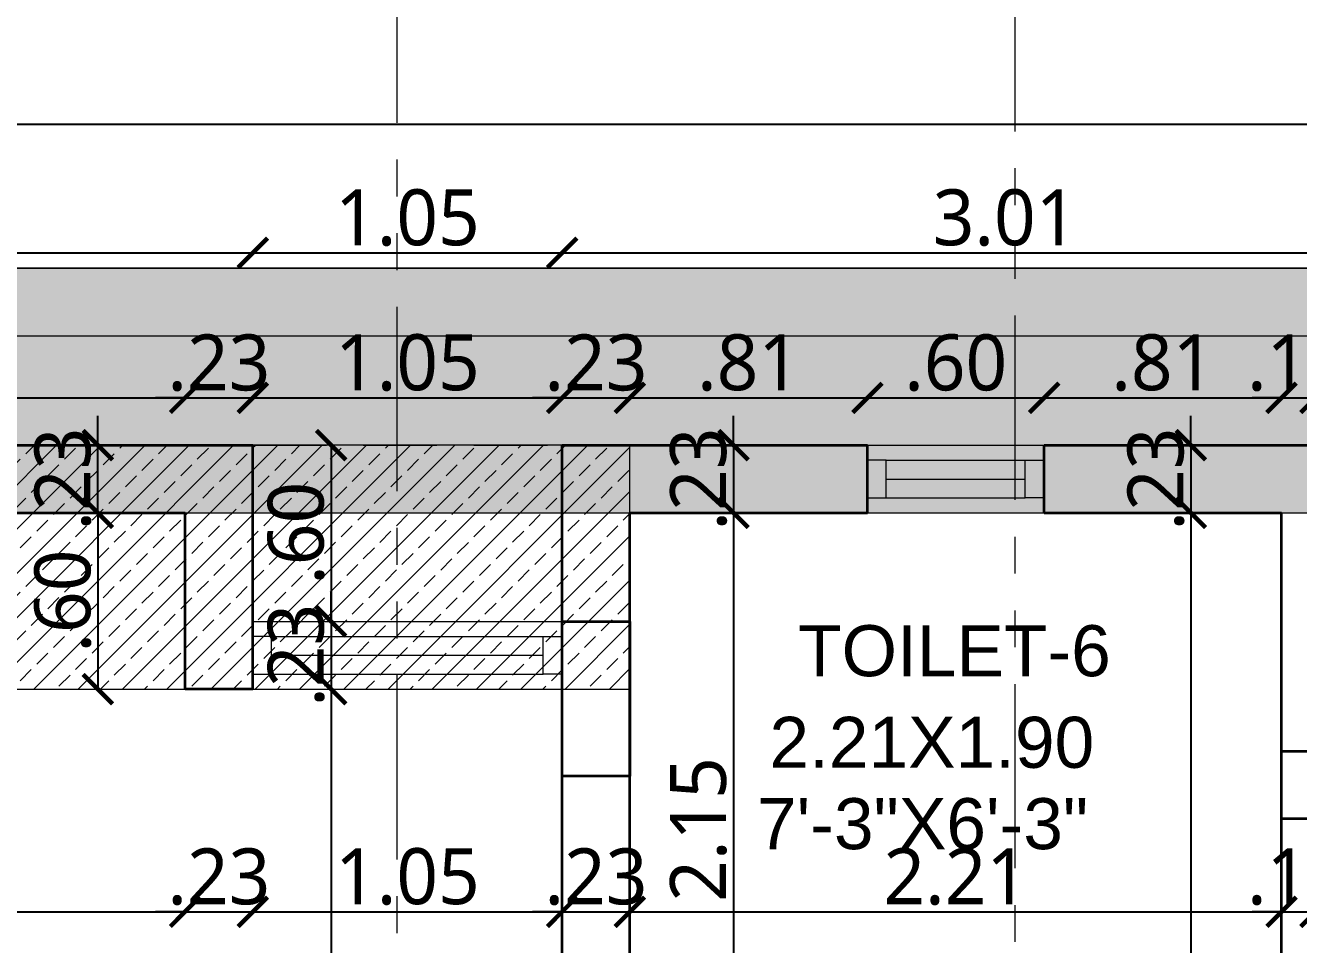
# Model space of a CAD drawing. Extents: x 2450 to 2649, y -7 to 131.
# Drawn here: x 2458.771 to 2463.093, y 41.522 to 44.64 of the extents above; entities that cross this region are included whole.
import ezdxf

# ---------------------------------------------------------------- set-up
doc = ezdxf.new("R2010")
doc.units = 0
doc.header["$MEASUREMENT"] = 0
doc.header["$PDMODE"] = 34
doc.linetypes.add('HIDDEN', pattern=[0.375, 0.25, -0.125])
doc.linetypes.add('PHANTOM2', pattern=[1.25, 0.625, -0.125, 0.125, -0.125, 0.125, -0.125])
for name, color, linetype, lineweight in [('COLUMN', 5, 'Continuous', 35), ('DOOR-WINDOW', 35, 'Continuous', 13), ('DROP', 35, 'Continuous', 13), ('SECTION LINE', 3, 'PHANTOM2', 5), ('TEXT-1', 7, 'Continuous', 9), ('WALL', 30, 'Continuous', 35), ('WINDOW-LINE', 25, 'Continuous', 9)]:
    doc.layers.add(name, color=color, linetype=linetype, lineweight=lineweight)
for name, color, linetype, lineweight, true_color in [('HEATCH BEAM BOTTOM', 7, 'Continuous', 13, 0x92bdc9), ('R.C.C PROJATION', 7, 'HIDDEN', 13, 0xa32900), ('WORKING DIM', 7, 'Continuous', 15, 0x292929)]:
    doc.layers.add(name, color=color, linetype=linetype, lineweight=lineweight, true_color=true_color)
doc.styles.add('ARIAL', font='arial.ttf')
doc.styles.get("Standard").update_dxf_attribs({"font": 'malgunsl.ttf'})
doc.dimstyles.new('R07', dxfattribs={"dimtxt": 0.19, "dimasz": 0.1, "dimexe": 0.18, "dimexo": 0.0625, "dimgap": 0.02, "dimtad": 1, "dimzin": 4, "dimdsep": 46, "dimtxsty": 'Standard', "dimblk": 'ARCHTICK', "dimcen": 0, "dimse1": 1, "dimse2": 1, "dimclrd": 256, "dimclre": 48, "dimclrt": 256, "dimadec": 0, "dimazin": 0, "dimtm": 1e-09, "dimtfac": 1, "dimtix": 1, "dimtmove": 1, "dimatfit": 3, "dimfxl": 0.18, "dimtolj": 1, "dimtzin": 0, "dimlwe": 15, "dimarcsym": 0})

# ---------------------------------------------------------------- blocks, each defined once
blk = doc.blocks.new('*U25')
at = {"layer": 'WINDOW-LINE'}
for p, q in [((175536.9, -38809.01), (175536.9, -38767.92)), ((175545.9, -38809.01), (175545.9, -38767.92))]:
    blk.add_line(p, q, dxfattribs=at)
at = {"layer": 'WINDOW-LINE', "color": 35, "true_color": 0x9d754d}
for p, q in [((175538.9, -38806.51), (175538.9, -38770.42)), ((175543.9, -38806.51), (175543.9, -38770.42))]:
    blk.add_line(p, q, dxfattribs=at)
at = {"layer": 'WINDOW-LINE', "color": 4, "true_color": 0x24ffff}
blk.add_line((175541.4, -38806.51), (175541.4, -38770.42), dxfattribs=at)
at = {"layer": 'WINDOW-LINE'}
for points in [[(175536.9, -38767.92), (175545.9, -38767.92), (175545.9, -38767.92), (175536.9, -38767.92)], [(175536.9, -38809.01), (175545.9, -38809.01), (175545.9, -38809.01), (175536.9, -38809.01)]]:
    blk.add_lwpolyline(points, close=True, dxfattribs=at)
at = {"layer": 'WINDOW-LINE', "color": 35, "true_color": 0x9d754d}
for points in [[(175538.9, -38767.92), (175543.9, -38767.92), (175543.9, -38770.42), (175538.9, -38770.42)], [(175538.9, -38809.01), (175543.9, -38809.01), (175543.9, -38806.51), (175538.9, -38806.51)]]:
    blk.add_lwpolyline(points, close=True, dxfattribs=at)
blk = doc.blocks.new('*U29')
at = {"layer": 'WINDOW-LINE'}
for p, q in [((175536.9, -38809.01), (175536.9, -38785.53)), ((175545.9, -38809.01), (175545.9, -38785.53))]:
    blk.add_line(p, q, dxfattribs=at)
at = {"layer": 'WINDOW-LINE', "color": 35, "true_color": 0x9d754d}
for p, q in [((175538.9, -38806.51), (175538.9, -38788.03)), ((175543.9, -38806.51), (175543.9, -38788.03))]:
    blk.add_line(p, q, dxfattribs=at)
at = {"layer": 'WINDOW-LINE', "color": 4, "true_color": 0x24ffff}
blk.add_line((175541.4, -38806.51), (175541.4, -38788.03), dxfattribs=at)
at = {"layer": 'WINDOW-LINE'}
for points in [[(175536.9, -38785.53), (175545.9, -38785.53), (175545.9, -38785.53), (175536.9, -38785.53)], [(175536.9, -38809.01), (175545.9, -38809.01), (175545.9, -38809.01), (175536.9, -38809.01)]]:
    blk.add_lwpolyline(points, close=True, dxfattribs=at)
at = {"layer": 'WINDOW-LINE', "color": 35, "true_color": 0x9d754d}
for points in [[(175538.9, -38785.53), (175543.9, -38785.53), (175543.9, -38788.03), (175538.9, -38788.03)], [(175538.9, -38809.01), (175543.9, -38809.01), (175543.9, -38806.51), (175538.9, -38806.51)]]:
    blk.add_lwpolyline(points, close=True, dxfattribs=at)
blk = doc.blocks.new('_ArchTick')
at = {"color": 0, "linetype": 'ByBlock', "const_width": 0.15}
blk.add_lwpolyline([(-0.5, -0.5), (0.5, 0.5)], dxfattribs=at)
blk = doc.blocks.new('*D3026')
at = {"layer": 'DEFPOINTS', "color": 0, "transparency": 16777216}
for p in [(2459.3128, 43.3769), (2455.4128, 42.9864), (2459.3128, 42.9864)]:
    blk.add_point(p, dxfattribs=at)
at = {"layer": 'WORKING DIM', "lineweight": -2, "transparency": 16777216}
blk.add_line((2455.4128, 43.3769), (2459.3128, 43.3769), dxfattribs=at)
at = {"layer": 'WORKING DIM', "lineweight": -2, "transparency": 16777216, "xscale": 0.1, "yscale": 0.1, "zscale": 0.1, "rotation": 180}
blk.add_blockref('_ArchTick', (2455.4128, 43.3769), dxfattribs=at)
at = {"layer": 'WORKING DIM', "lineweight": -2, "transparency": 16777216, "xscale": 0.1, "yscale": 0.1, "zscale": 0.1}
blk.add_blockref('_ArchTick', (2459.3128, 43.3769), dxfattribs=at)
at = {"layer": 'WORKING DIM', "transparency": 16777216, "insert": (2457.3628, 43.4952), "char_height": 0.19, "attachment_point": 5}
blk.add_mtext('\\A1;3.90', dxfattribs=at)
blk = doc.blocks.new('*D3027')
at = {"layer": 'DEFPOINTS', "color": 0, "transparency": 16777216}
for p in [(2459.5428, 43.3769), (2459.3128, 42.9864), (2459.5428, 42.9864)]:
    blk.add_point(p, dxfattribs=at)
at = {"layer": 'WORKING DIM', "lineweight": -2, "transparency": 16777216}
for p, q in [((2459.3128, 43.3769), (2459.2128, 43.3769)), ((2459.3128, 43.3769), (2459.5428, 43.3769)), ((2459.5428, 43.3769), (2459.6428, 43.3769))]:
    blk.add_line(p, q, dxfattribs=at)
at = {"layer": 'WORKING DIM', "lineweight": -2, "transparency": 16777216, "xscale": 0.1, "yscale": 0.1, "zscale": 0.1}
blk.add_blockref('_ArchTick', (2459.3128, 43.3769), dxfattribs=at)
at = {"layer": 'WORKING DIM', "lineweight": -2, "transparency": 16777216, "xscale": 0.1, "yscale": 0.1, "zscale": 0.1, "rotation": 180}
blk.add_blockref('_ArchTick', (2459.5428, 43.3769), dxfattribs=at)
at = {"layer": 'WORKING DIM', "transparency": 16777216, "insert": (2459.4278, 43.4952), "char_height": 0.19, "attachment_point": 5}
blk.add_mtext('\\A1;.23', dxfattribs=at)
blk = doc.blocks.new('*D3028')
at = {"layer": 'DEFPOINTS', "color": 0, "transparency": 16777216}
for p in [(2460.5928, 43.3769), (2459.5428, 42.9864), (2460.5928, 42.9864)]:
    blk.add_point(p, dxfattribs=at)
at = {"layer": 'WORKING DIM', "lineweight": -2, "transparency": 16777216}
blk.add_line((2459.5428, 43.3769), (2460.5928, 43.3769), dxfattribs=at)
at = {"layer": 'WORKING DIM', "lineweight": -2, "transparency": 16777216, "xscale": 0.1, "yscale": 0.1, "zscale": 0.1, "rotation": 180}
blk.add_blockref('_ArchTick', (2459.5428, 43.3769), dxfattribs=at)
at = {"layer": 'WORKING DIM', "lineweight": -2, "transparency": 16777216, "xscale": 0.1, "yscale": 0.1, "zscale": 0.1}
blk.add_blockref('_ArchTick', (2460.5928, 43.3769), dxfattribs=at)
at = {"layer": 'WORKING DIM', "transparency": 16777216, "insert": (2460.0678, 43.4957), "char_height": 0.19, "attachment_point": 5}
blk.add_mtext('\\A1;1.05', dxfattribs=at)
blk = doc.blocks.new('*D3029')
at = {"layer": 'DEFPOINTS', "color": 0, "transparency": 16777216}
for p in [(2460.8228, 43.3769), (2460.5928, 42.9864), (2460.8228, 42.9864)]:
    blk.add_point(p, dxfattribs=at)
at = {"layer": 'WORKING DIM', "lineweight": -2, "transparency": 16777216}
for p, q in [((2460.5928, 43.3769), (2460.4928, 43.3769)), ((2460.5928, 43.3769), (2460.8228, 43.3769)), ((2460.8228, 43.3769), (2460.9228, 43.3769))]:
    blk.add_line(p, q, dxfattribs=at)
at = {"layer": 'WORKING DIM', "lineweight": -2, "transparency": 16777216, "xscale": 0.1, "yscale": 0.1, "zscale": 0.1}
blk.add_blockref('_ArchTick', (2460.5928, 43.3769), dxfattribs=at)
at = {"layer": 'WORKING DIM', "lineweight": -2, "transparency": 16777216, "xscale": 0.1, "yscale": 0.1, "zscale": 0.1, "rotation": 180}
blk.add_blockref('_ArchTick', (2460.8228, 43.3769), dxfattribs=at)
at = {"layer": 'WORKING DIM', "transparency": 16777216, "insert": (2460.7078, 43.4952), "char_height": 0.19, "attachment_point": 5}
blk.add_mtext('\\A1;.23', dxfattribs=at)
blk = doc.blocks.new('*D3030')
at = {"layer": 'DEFPOINTS', "color": 0, "transparency": 16777216}
for p in [(2461.629, 43.3769), (2460.8228, 42.9864), (2461.629, 42.9864)]:
    blk.add_point(p, dxfattribs=at)
at = {"layer": 'WORKING DIM', "lineweight": -2, "transparency": 16777216}
blk.add_line((2460.8228, 43.3769), (2461.629, 43.3769), dxfattribs=at)
at = {"layer": 'WORKING DIM', "lineweight": -2, "transparency": 16777216, "xscale": 0.1, "yscale": 0.1, "zscale": 0.1, "rotation": 180}
blk.add_blockref('_ArchTick', (2460.8228, 43.3769), dxfattribs=at)
at = {"layer": 'WORKING DIM', "lineweight": -2, "transparency": 16777216, "xscale": 0.1, "yscale": 0.1, "zscale": 0.1}
blk.add_blockref('_ArchTick', (2461.629, 43.3769), dxfattribs=at)
at = {"layer": 'WORKING DIM', "transparency": 16777216, "insert": (2461.2259, 43.4957), "char_height": 0.19, "attachment_point": 5}
blk.add_mtext('\\A1;.81', dxfattribs=at)
blk = doc.blocks.new('*D3031')
at = {"layer": 'DEFPOINTS', "color": 0, "transparency": 16777216}
for p in [(2462.229, 43.3769), (2461.629, 42.9864), (2462.229, 42.9864)]:
    blk.add_point(p, dxfattribs=at)
at = {"layer": 'WORKING DIM', "lineweight": -2, "transparency": 16777216}
blk.add_line((2461.629, 43.3769), (2462.229, 43.3769), dxfattribs=at)
at = {"layer": 'WORKING DIM', "lineweight": -2, "transparency": 16777216, "xscale": 0.1, "yscale": 0.1, "zscale": 0.1, "rotation": 180}
blk.add_blockref('_ArchTick', (2461.629, 43.3769), dxfattribs=at)
at = {"layer": 'WORKING DIM', "lineweight": -2, "transparency": 16777216, "xscale": 0.1, "yscale": 0.1, "zscale": 0.1}
blk.add_blockref('_ArchTick', (2462.229, 43.3769), dxfattribs=at)
at = {"layer": 'WORKING DIM', "transparency": 16777216, "insert": (2461.929, 43.4952), "char_height": 0.19, "attachment_point": 5}
blk.add_mtext('\\A1;.60', dxfattribs=at)
blk = doc.blocks.new('*D3032')
at = {"layer": 'DEFPOINTS', "color": 0, "transparency": 16777216}
for p in [(2463.0351, 43.3769), (2462.229, 42.9864), (2463.0351, 42.9864)]:
    blk.add_point(p, dxfattribs=at)
at = {"layer": 'WORKING DIM', "lineweight": -2, "transparency": 16777216}
blk.add_line((2462.229, 43.3769), (2463.0351, 43.3769), dxfattribs=at)
at = {"layer": 'WORKING DIM', "lineweight": -2, "transparency": 16777216, "xscale": 0.1, "yscale": 0.1, "zscale": 0.1, "rotation": 180}
blk.add_blockref('_ArchTick', (2462.229, 43.3769), dxfattribs=at)
at = {"layer": 'WORKING DIM', "lineweight": -2, "transparency": 16777216, "xscale": 0.1, "yscale": 0.1, "zscale": 0.1}
blk.add_blockref('_ArchTick', (2463.0351, 43.3769), dxfattribs=at)
at = {"layer": 'WORKING DIM', "transparency": 16777216, "insert": (2462.632, 43.4957), "char_height": 0.19, "attachment_point": 5}
blk.add_mtext('\\A1;.81', dxfattribs=at)
blk = doc.blocks.new('*D3033')
at = {"layer": 'DEFPOINTS', "color": 0, "transparency": 16777216}
for p in [(2463.1501, 43.3769), (2463.0351, 42.9864), (2463.1501, 42.9864)]:
    blk.add_point(p, dxfattribs=at)
at = {"layer": 'WORKING DIM', "lineweight": -2, "transparency": 16777216}
for p, q in [((2463.0351, 43.3769), (2462.9351, 43.3769)), ((2463.0351, 43.3769), (2463.1501, 43.3769)), ((2463.1501, 43.3769), (2463.2501, 43.3769))]:
    blk.add_line(p, q, dxfattribs=at)
at = {"layer": 'WORKING DIM', "lineweight": -2, "transparency": 16777216, "xscale": 0.1, "yscale": 0.1, "zscale": 0.1}
blk.add_blockref('_ArchTick', (2463.0351, 43.3769), dxfattribs=at)
at = {"layer": 'WORKING DIM', "lineweight": -2, "transparency": 16777216, "xscale": 0.1, "yscale": 0.1, "zscale": 0.1, "rotation": 180}
blk.add_blockref('_ArchTick', (2463.1501, 43.3769), dxfattribs=at)
at = {"layer": 'WORKING DIM', "transparency": 16777216, "insert": (2463.0926, 43.4953), "char_height": 0.19, "attachment_point": 5}
blk.add_mtext('\\A1;.12', dxfattribs=at)
blk = doc.blocks.new('*D3041')
at = {"layer": 'DEFPOINTS', "color": 0, "transparency": 16777216}
for p in [(2459.5428, 43.8688), (2455.1828, 43.335), (2459.5428, 43.335)]:
    blk.add_point(p, dxfattribs=at)
at = {"layer": 'WORKING DIM', "lineweight": -2, "transparency": 16777216}
blk.add_line((2455.1828, 43.8688), (2459.5428, 43.8688), dxfattribs=at)
at = {"layer": 'WORKING DIM', "lineweight": -2, "transparency": 16777216, "xscale": 0.1, "yscale": 0.1, "zscale": 0.1, "rotation": 180}
blk.add_blockref('_ArchTick', (2455.1828, 43.8688), dxfattribs=at)
at = {"layer": 'WORKING DIM', "lineweight": -2, "transparency": 16777216, "xscale": 0.1, "yscale": 0.1, "zscale": 0.1}
blk.add_blockref('_ArchTick', (2459.5428, 43.8688), dxfattribs=at)
at = {"layer": 'WORKING DIM', "transparency": 16777216, "insert": (2457.3628, 43.9871), "char_height": 0.19, "attachment_point": 5}
blk.add_mtext('\\A1;4.36', dxfattribs=at)
blk = doc.blocks.new('*D3042')
at = {"layer": 'DEFPOINTS', "color": 0, "transparency": 16777216}
for p in [(2460.5928, 43.8688), (2459.5428, 43.335), (2460.5928, 43.335)]:
    blk.add_point(p, dxfattribs=at)
at = {"layer": 'WORKING DIM', "lineweight": -2, "transparency": 16777216}
blk.add_line((2459.5428, 43.8688), (2460.5928, 43.8688), dxfattribs=at)
at = {"layer": 'WORKING DIM', "lineweight": -2, "transparency": 16777216, "xscale": 0.1, "yscale": 0.1, "zscale": 0.1, "rotation": 180}
blk.add_blockref('_ArchTick', (2459.5428, 43.8688), dxfattribs=at)
at = {"layer": 'WORKING DIM', "lineweight": -2, "transparency": 16777216, "xscale": 0.1, "yscale": 0.1, "zscale": 0.1}
blk.add_blockref('_ArchTick', (2460.5928, 43.8688), dxfattribs=at)
at = {"layer": 'WORKING DIM', "transparency": 16777216, "insert": (2460.0678, 43.9876), "char_height": 0.19, "attachment_point": 5}
blk.add_mtext('\\A1;1.05', dxfattribs=at)
blk = doc.blocks.new('*D3043')
at = {"layer": 'DEFPOINTS', "color": 0, "transparency": 16777216}
for p in [(2463.6001, 43.8688), (2460.5928, 43.335), (2463.6001, 43.335)]:
    blk.add_point(p, dxfattribs=at)
at = {"layer": 'WORKING DIM', "lineweight": -2, "transparency": 16777216}
blk.add_line((2460.5928, 43.8688), (2463.6001, 43.8688), dxfattribs=at)
at = {"layer": 'WORKING DIM', "lineweight": -2, "transparency": 16777216, "xscale": 0.1, "yscale": 0.1, "zscale": 0.1, "rotation": 180}
blk.add_blockref('_ArchTick', (2460.5928, 43.8688), dxfattribs=at)
at = {"layer": 'WORKING DIM', "lineweight": -2, "transparency": 16777216, "xscale": 0.1, "yscale": 0.1, "zscale": 0.1}
blk.add_blockref('_ArchTick', (2463.6001, 43.8688), dxfattribs=at)
at = {"layer": 'WORKING DIM', "transparency": 16777216, "insert": (2462.0965, 43.9876), "char_height": 0.19, "attachment_point": 5}
blk.add_mtext('\\A1;3.01', dxfattribs=at)
blk = doc.blocks.new('*D3093')
at = {"layer": 'DEFPOINTS', "color": 0, "transparency": 16777216}
for p in [(2460.5928, 43.2164), (2459.8087, 42.6185), (2460.5928, 42.6185)]:
    blk.add_point(p, dxfattribs=at)
at = {"layer": 'WORKING DIM', "lineweight": -2, "transparency": 16777216}
blk.add_line((2459.8087, 43.2164), (2459.8087, 42.6185), dxfattribs=at)
at = {"layer": 'WORKING DIM', "lineweight": -2, "transparency": 16777216, "xscale": 0.1, "yscale": 0.1, "zscale": 0.1}
for p, rotation in [((2459.8087, 43.2164), 90), ((2459.8087, 42.6185), 270)]:
    blk.add_blockref('_ArchTick', p, dxfattribs=dict(at, rotation=rotation))
at = {"layer": 'WORKING DIM', "transparency": 16777216, "insert": (2459.6904, 42.9174), "char_height": 0.19, "attachment_point": 5, "rotation": 90}
blk.add_mtext('\\A1;.60', dxfattribs=at)
blk = doc.blocks.new('*D3094')
at = {"layer": 'DEFPOINTS', "color": 0, "transparency": 16777216}
for p in [(2460.5928, 42.6185), (2459.5428, 42.3885), (2459.8087, 42.3885)]:
    blk.add_point(p, dxfattribs=at)
at = {"layer": 'WORKING DIM', "lineweight": -2, "transparency": 16777216}
for p, q in [((2459.8087, 42.6185), (2459.8087, 42.7185)), ((2459.8087, 42.6185), (2459.8087, 42.3885)), ((2459.8087, 42.3885), (2459.8087, 42.2885))]:
    blk.add_line(p, q, dxfattribs=at)
at = {"layer": 'WORKING DIM', "lineweight": -2, "transparency": 16777216, "xscale": 0.1, "yscale": 0.1, "zscale": 0.1}
for p, rotation in [((2459.8087, 42.6185), 270), ((2459.8087, 42.3885), 90)]:
    blk.add_blockref('_ArchTick', p, dxfattribs=dict(at, rotation=rotation))
at = {"layer": 'WORKING DIM', "transparency": 16777216, "insert": (2459.6904, 42.5035), "char_height": 0.19, "attachment_point": 5, "rotation": 90}
blk.add_mtext('\\A1;.23', dxfattribs=at)
blk = doc.blocks.new('*D3095')
at = {"layer": 'DEFPOINTS', "color": 0, "transparency": 16777216}
for p in [(2459.5428, 42.3885), (2459.5428, 38.1385), (2459.8087, 38.1385)]:
    blk.add_point(p, dxfattribs=at)
at = {"layer": 'WORKING DIM', "lineweight": -2, "transparency": 16777216}
blk.add_line((2459.8087, 42.3885), (2459.8087, 38.1385), dxfattribs=at)
at = {"layer": 'WORKING DIM', "lineweight": -2, "transparency": 16777216, "xscale": 0.1, "yscale": 0.1, "zscale": 0.1}
for p, rotation in [((2459.8087, 42.3885), 90), ((2459.8087, 38.1385), 270)]:
    blk.add_blockref('_ArchTick', p, dxfattribs=dict(at, rotation=rotation))
at = {"layer": 'WORKING DIM', "transparency": 16777216, "insert": (2459.6905, 40.2635), "char_height": 0.19, "attachment_point": 5, "rotation": 90}
blk.add_mtext('\\A1;4.25', dxfattribs=at)
blk = doc.blocks.new('*D3099')
at = {"layer": 'DEFPOINTS', "color": 0, "transparency": 16777216}
for p in [(2459.3128, 42.9864), (2459.0167, 42.3885), (2459.3128, 42.3885)]:
    blk.add_point(p, dxfattribs=at)
at = {"layer": 'WORKING DIM', "lineweight": -2, "transparency": 16777216}
blk.add_line((2459.0167, 42.9864), (2459.0167, 42.3885), dxfattribs=at)
at = {"layer": 'WORKING DIM', "lineweight": -2, "transparency": 16777216, "xscale": 0.1, "yscale": 0.1, "zscale": 0.1}
for p, rotation in [((2459.0167, 42.9864), 90), ((2459.0167, 42.3885), 270)]:
    blk.add_blockref('_ArchTick', p, dxfattribs=dict(at, rotation=rotation))
at = {"layer": 'WORKING DIM', "transparency": 16777216, "insert": (2458.8984, 42.6874), "char_height": 0.19, "attachment_point": 5, "rotation": 90}
blk.add_mtext('\\A1;.60', dxfattribs=at)
blk = doc.blocks.new('*D3100')
at = {"layer": 'DEFPOINTS', "color": 0, "transparency": 16777216}
for p in [(2459.0167, 43.2164), (2459.3128, 43.2164), (2459.3128, 42.9864)]:
    blk.add_point(p, dxfattribs=at)
at = {"layer": 'WORKING DIM', "lineweight": -2, "transparency": 16777216}
for p, q in [((2459.0167, 43.2164), (2459.0167, 43.3164)), ((2459.0167, 42.9864), (2459.0167, 43.2164)), ((2459.0167, 42.9864), (2459.0167, 42.8864))]:
    blk.add_line(p, q, dxfattribs=at)
at = {"layer": 'WORKING DIM', "lineweight": -2, "transparency": 16777216, "xscale": 0.1, "yscale": 0.1, "zscale": 0.1}
for p, rotation in [((2459.0167, 43.2164), 270), ((2459.0167, 42.9864), 90)]:
    blk.add_blockref('_ArchTick', p, dxfattribs=dict(at, rotation=rotation))
at = {"layer": 'WORKING DIM', "transparency": 16777216, "insert": (2458.8984, 43.1014), "char_height": 0.19, "attachment_point": 5, "rotation": 90}
blk.add_mtext('\\A1;.23', dxfattribs=at)
blk = doc.blocks.new('*D3101')
at = {"layer": 'DEFPOINTS', "color": 0, "transparency": 16777216}
for p in [(2462.7316, 43.2164), (2462.7271, 42.9864), (2462.7316, 42.9864)]:
    blk.add_point(p, dxfattribs=at)
at = {"layer": 'WORKING DIM', "lineweight": -2, "transparency": 16777216}
for p, q in [((2462.7271, 43.2164), (2462.7271, 43.3164)), ((2462.7271, 43.2164), (2462.7271, 42.9864)), ((2462.7271, 42.9864), (2462.7271, 42.8864))]:
    blk.add_line(p, q, dxfattribs=at)
at = {"layer": 'WORKING DIM', "lineweight": -2, "transparency": 16777216, "xscale": 0.1, "yscale": 0.1, "zscale": 0.1}
for p, rotation in [((2462.7271, 43.2164), 270), ((2462.7271, 42.9864), 90)]:
    blk.add_blockref('_ArchTick', p, dxfattribs=dict(at, rotation=rotation))
at = {"layer": 'WORKING DIM', "transparency": 16777216, "insert": (2462.6088, 43.1014), "char_height": 0.19, "attachment_point": 5, "rotation": 90}
blk.add_mtext('\\A1;.23', dxfattribs=at)
blk = doc.blocks.new('*D3102')
at = {"layer": 'DEFPOINTS', "color": 0, "transparency": 16777216}
for p in [(2462.7316, 42.9864), (2462.7271, 39.3385), (2462.8522, 39.3385)]:
    blk.add_point(p, dxfattribs=at)
at = {"layer": 'WORKING DIM', "lineweight": -2, "transparency": 16777216}
blk.add_line((2462.7271, 42.9864), (2462.7271, 39.3385), dxfattribs=at)
at = {"layer": 'WORKING DIM', "lineweight": -2, "transparency": 16777216, "xscale": 0.1, "yscale": 0.1, "zscale": 0.1}
for p, rotation in [((2462.7271, 42.9864), 90), ((2462.7271, 39.3385), 270)]:
    blk.add_blockref('_ArchTick', p, dxfattribs=dict(at, rotation=rotation))
at = {"layer": 'WORKING DIM', "transparency": 16777216, "insert": (2462.6088, 41.1624), "char_height": 0.19, "attachment_point": 5, "rotation": 90}
blk.add_mtext('\\A1;3.65', dxfattribs=at)
blk = doc.blocks.new('*D3108')
at = {"layer": 'DEFPOINTS', "color": 0, "transparency": 16777216}
for p in [(2460.5928, 43.2164), (2460.8228, 42.9864), (2461.1747, 42.9864)]:
    blk.add_point(p, dxfattribs=at)
at = {"layer": 'WORKING DIM', "lineweight": -2, "transparency": 16777216}
for p, q in [((2461.1747, 43.2164), (2461.1747, 43.3164)), ((2461.1747, 43.2164), (2461.1747, 42.9864)), ((2461.1747, 42.9864), (2461.1747, 42.8864))]:
    blk.add_line(p, q, dxfattribs=at)
at = {"layer": 'WORKING DIM', "lineweight": -2, "transparency": 16777216, "xscale": 0.1, "yscale": 0.1, "zscale": 0.1}
for p, rotation in [((2461.1747, 43.2164), 270), ((2461.1747, 42.9864), 90)]:
    blk.add_blockref('_ArchTick', p, dxfattribs=dict(at, rotation=rotation))
at = {"layer": 'WORKING DIM', "transparency": 16777216, "insert": (2461.0564, 43.1014), "char_height": 0.19, "attachment_point": 5, "rotation": 90}
blk.add_mtext('\\A1;.23', dxfattribs=at)
blk = doc.blocks.new('*D3109')
at = {"layer": 'DEFPOINTS', "color": 0, "transparency": 16777216}
for p in [(2460.8228, 42.9864), (2460.8228, 40.8385), (2461.1747, 40.8385)]:
    blk.add_point(p, dxfattribs=at)
at = {"layer": 'WORKING DIM', "lineweight": -2, "transparency": 16777216}
blk.add_line((2461.1747, 42.9864), (2461.1747, 40.8385), dxfattribs=at)
at = {"layer": 'WORKING DIM', "lineweight": -2, "transparency": 16777216, "xscale": 0.1, "yscale": 0.1, "zscale": 0.1}
for p, rotation in [((2461.1747, 42.9864), 90), ((2461.1747, 40.8385), 270)]:
    blk.add_blockref('_ArchTick', p, dxfattribs=dict(at, rotation=rotation))
at = {"layer": 'WORKING DIM', "transparency": 16777216, "insert": (2461.0559, 41.9124), "char_height": 0.19, "attachment_point": 5, "rotation": 90}
blk.add_mtext('\\A1;2.15', dxfattribs=at)
blk = doc.blocks.new('*D3166')
at = {"layer": 'DEFPOINTS', "color": 0, "transparency": 16777216}
for p in [(2455.4128, 42.3885), (2459.3128, 42.3885), (2459.3128, 41.633)]:
    blk.add_point(p, dxfattribs=at)
at = {"layer": 'WORKING DIM', "lineweight": -2, "transparency": 16777216}
blk.add_line((2455.4128, 41.633), (2459.3128, 41.633), dxfattribs=at)
at = {"layer": 'WORKING DIM', "lineweight": -2, "transparency": 16777216, "xscale": 0.1, "yscale": 0.1, "zscale": 0.1, "rotation": 180}
blk.add_blockref('_ArchTick', (2455.4128, 41.633), dxfattribs=at)
at = {"layer": 'WORKING DIM', "lineweight": -2, "transparency": 16777216, "xscale": 0.1, "yscale": 0.1, "zscale": 0.1}
blk.add_blockref('_ArchTick', (2459.3128, 41.633), dxfattribs=at)
at = {"layer": 'WORKING DIM', "transparency": 16777216, "insert": (2457.3628, 41.7513), "char_height": 0.19, "attachment_point": 5}
blk.add_mtext('\\A1;3.90', dxfattribs=at)
blk = doc.blocks.new('*D3167')
at = {"layer": 'DEFPOINTS', "color": 0, "transparency": 16777216}
for p in [(2459.3128, 42.3885), (2459.5428, 42.3885), (2459.5428, 41.633)]:
    blk.add_point(p, dxfattribs=at)
at = {"layer": 'WORKING DIM', "lineweight": -2, "transparency": 16777216}
for p, q in [((2459.3128, 41.633), (2459.2128, 41.633)), ((2459.3128, 41.633), (2459.5428, 41.633)), ((2459.5428, 41.633), (2459.6428, 41.633))]:
    blk.add_line(p, q, dxfattribs=at)
at = {"layer": 'WORKING DIM', "lineweight": -2, "transparency": 16777216, "xscale": 0.1, "yscale": 0.1, "zscale": 0.1}
blk.add_blockref('_ArchTick', (2459.3128, 41.633), dxfattribs=at)
at = {"layer": 'WORKING DIM', "lineweight": -2, "transparency": 16777216, "xscale": 0.1, "yscale": 0.1, "zscale": 0.1, "rotation": 180}
blk.add_blockref('_ArchTick', (2459.5428, 41.633), dxfattribs=at)
at = {"layer": 'WORKING DIM', "transparency": 16777216, "insert": (2459.4278, 41.7513), "char_height": 0.19, "attachment_point": 5}
blk.add_mtext('\\A1;.23', dxfattribs=at)
blk = doc.blocks.new('*D3168')
at = {"layer": 'DEFPOINTS', "color": 0, "transparency": 16777216}
for p in [(2459.5428, 42.3885), (2460.5928, 42.356), (2460.5928, 41.633)]:
    blk.add_point(p, dxfattribs=at)
at = {"layer": 'WORKING DIM', "lineweight": -2, "transparency": 16777216}
blk.add_line((2459.5428, 41.633), (2460.5928, 41.633), dxfattribs=at)
at = {"layer": 'WORKING DIM', "lineweight": -2, "transparency": 16777216, "xscale": 0.1, "yscale": 0.1, "zscale": 0.1, "rotation": 180}
blk.add_blockref('_ArchTick', (2459.5428, 41.633), dxfattribs=at)
at = {"layer": 'WORKING DIM', "lineweight": -2, "transparency": 16777216, "xscale": 0.1, "yscale": 0.1, "zscale": 0.1}
blk.add_blockref('_ArchTick', (2460.5928, 41.633), dxfattribs=at)
at = {"layer": 'WORKING DIM', "transparency": 16777216, "insert": (2460.0678, 41.7518), "char_height": 0.19, "attachment_point": 5}
blk.add_mtext('\\A1;1.05', dxfattribs=at)
blk = doc.blocks.new('*D3169')
at = {"layer": 'DEFPOINTS', "color": 0, "transparency": 16777216}
for p in [(2460.5928, 42.356), (2460.8228, 42.356), (2460.8228, 41.633)]:
    blk.add_point(p, dxfattribs=at)
at = {"layer": 'WORKING DIM', "lineweight": -2, "transparency": 16777216}
for p, q in [((2460.5928, 41.633), (2460.4928, 41.633)), ((2460.5928, 41.633), (2460.8228, 41.633)), ((2460.8228, 41.633), (2460.9228, 41.633))]:
    blk.add_line(p, q, dxfattribs=at)
at = {"layer": 'WORKING DIM', "lineweight": -2, "transparency": 16777216, "xscale": 0.1, "yscale": 0.1, "zscale": 0.1}
blk.add_blockref('_ArchTick', (2460.5928, 41.633), dxfattribs=at)
at = {"layer": 'WORKING DIM', "lineweight": -2, "transparency": 16777216, "xscale": 0.1, "yscale": 0.1, "zscale": 0.1, "rotation": 180}
blk.add_blockref('_ArchTick', (2460.8228, 41.633), dxfattribs=at)
at = {"layer": 'WORKING DIM', "transparency": 16777216, "insert": (2460.7078, 41.7513), "char_height": 0.19, "attachment_point": 5}
blk.add_mtext('\\A1;.23', dxfattribs=at)
blk = doc.blocks.new('*D3170')
at = {"layer": 'DEFPOINTS', "color": 0, "transparency": 16777216}
for p in [(2460.8228, 42.356), (2463.0351, 41.9484), (2463.0351, 41.633)]:
    blk.add_point(p, dxfattribs=at)
at = {"layer": 'WORKING DIM', "lineweight": -2, "transparency": 16777216}
blk.add_line((2460.8228, 41.633), (2463.0351, 41.633), dxfattribs=at)
at = {"layer": 'WORKING DIM', "lineweight": -2, "transparency": 16777216, "xscale": 0.1, "yscale": 0.1, "zscale": 0.1, "rotation": 180}
blk.add_blockref('_ArchTick', (2460.8228, 41.633), dxfattribs=at)
at = {"layer": 'WORKING DIM', "lineweight": -2, "transparency": 16777216, "xscale": 0.1, "yscale": 0.1, "zscale": 0.1}
blk.add_blockref('_ArchTick', (2463.0351, 41.633), dxfattribs=at)
at = {"layer": 'WORKING DIM', "transparency": 16777216, "insert": (2461.929, 41.7515), "char_height": 0.19, "attachment_point": 5}
blk.add_mtext('\\A1;2.21', dxfattribs=at)
blk = doc.blocks.new('*D3171')
at = {"layer": 'DEFPOINTS', "color": 0, "transparency": 16777216}
for p in [(2463.0351, 41.9484), (2463.1501, 41.9484), (2463.1501, 41.633)]:
    blk.add_point(p, dxfattribs=at)
at = {"layer": 'WORKING DIM', "lineweight": -2, "transparency": 16777216}
for p, q in [((2463.0351, 41.633), (2462.9351, 41.633)), ((2463.0351, 41.633), (2463.1501, 41.633)), ((2463.1501, 41.633), (2463.2501, 41.633))]:
    blk.add_line(p, q, dxfattribs=at)
at = {"layer": 'WORKING DIM', "lineweight": -2, "transparency": 16777216, "xscale": 0.1, "yscale": 0.1, "zscale": 0.1}
blk.add_blockref('_ArchTick', (2463.0351, 41.633), dxfattribs=at)
at = {"layer": 'WORKING DIM', "lineweight": -2, "transparency": 16777216, "xscale": 0.1, "yscale": 0.1, "zscale": 0.1, "rotation": 180}
blk.add_blockref('_ArchTick', (2463.1501, 41.633), dxfattribs=at)
at = {"layer": 'WORKING DIM', "transparency": 16777216, "insert": (2463.0926, 41.7515), "char_height": 0.19, "attachment_point": 5}
blk.add_mtext('\\A1;.12', dxfattribs=at)
blk = doc.blocks.new('*D3240')
at = {"layer": 'DEFPOINTS', "color": 0, "transparency": 16777216}
for p in [(2455.1828, 44.3039), (2473.0501, 43.7414), (2455.1828, 43.2164)]:
    blk.add_point(p, dxfattribs=at)
at = {"layer": 'WORKING DIM', "lineweight": -2, "transparency": 16777216}
blk.add_line((2473.0501, 44.3039), (2455.1828, 44.3039), dxfattribs=at)
at = {"layer": 'WORKING DIM', "lineweight": -2, "transparency": 16777216, "xscale": 0.1, "yscale": 0.1, "zscale": 0.1, "rotation": 180}
blk.add_blockref('_ArchTick', (2455.1828, 44.3039), dxfattribs=at)
at = {"layer": 'WORKING DIM', "lineweight": -2, "transparency": 16777216, "xscale": 0.1, "yscale": 0.1, "zscale": 0.1}
blk.add_blockref('_ArchTick', (2473.0501, 44.3039), dxfattribs=at)
at = {"layer": 'WORKING DIM', "transparency": 16777216, "insert": (2464.1165, 44.4227), "char_height": 0.19, "attachment_point": 5}
blk.add_mtext('\\A1;17.87', dxfattribs=at)

msp = doc.modelspace()

# ---------------------------------------------------------------- hatches: boundary and pattern name
at = {"layer": 'DROP', "true_color": 0xf8f6b0}
h = msp.add_hatch(color=51, dxfattribs=at)
h.dxf.hatch_style = 1
h.paths.add_polyline_path([(2455.4128, 43.8164), (2467.7901, 43.8164), (2467.7901, 43.5864), (2455.4128, 43.5864)])
at = {"layer": 'HEATCH BEAM BOTTOM', "ltscale": 10}
h = msp.add_hatch(dxfattribs=at)
h.set_pattern_fill('ANSI33', color=256, scale=0.42495323)
h.paths.add_polyline_path([(2455.1828, 42.9864), (2468.0201, 42.9864), (2468.0201, 43.8164), (2455.1828, 43.8164)])
h = msp.add_hatch(dxfattribs=at)
h.set_pattern_fill('ANSI33', color=256, scale=0.5)
h.set_pattern_definition([(45, (0, 170.54396), (-0.0883883476, 0.0883883476), []), (45, (0.08839, 170.54396), (-0.0883883476, 0.0883883476), [0.0625, -0.03125])])
edge = h.paths.add_edge_path()
edge.add_line((2454.5824, 43.2164), (2455.4128, 43.2164))
edge.add_line((2455.4128, 43.2164), (2455.4128, 31.3135))
edge.add_line((2455.4128, 31.3135), (2460.5928, 31.3135))
edge.add_line((2460.5928, 31.3135), (2460.5928, 32.5385))
edge.add_line((2460.5928, 32.5385), (2467.0501, 32.5385))
edge.add_line((2467.0501, 32.5385), (2467.0501, 31.3135))
edge.add_line((2467.0501, 31.3135), (2471.3301, 31.3135))
edge.add_line((2471.3301, 31.3135), (2471.3301, 31.0835))
edge.add_line((2471.3301, 31.0835), (2471.3301, 27.1285))
edge.add_line((2471.3301, 27.1285), (2473.6501, 27.1285))
edge.add_line((2473.6501, 27.1285), (2473.6501, 31.0785))
edge.add_line((2473.6501, 31.0785), (2472.8201, 31.0835))
edge.add_line((2472.8201, 31.0835), (2472.8201, 31.3135))
edge.add_line((2472.8201, 31.3135), (2472.8201, 42.1785))
edge.add_line((2472.8201, 42.1785), (2473.6501, 42.1785))
edge.add_line((2473.6501, 42.1785), (2473.6501, 27.1285))
edge.add_line((2473.6501, 27.1285), (2454.5828, 27.1285))
edge.add_line((2454.5828, 27.1285), (2454.5828, 43.1987))
h = msp.add_hatch(dxfattribs=at)
h.set_pattern_fill('ANSI33', color=256, scale=0.424953)
h.set_pattern_definition([(45, (522.84511, 87.99719), (-0.075121827, 0.075121827), []), (45, (522.92023, 87.99719), (-0.075121827, 0.075121827), [0.0531191533, -0.0265595766])])
h.paths.add_polyline_path([(2455.1828, 42.3885), (2460.8228, 42.3885), (2460.8228, 43.2164), (2455.1828, 43.2164)])

# ---------------------------------------------------------------- linework, layer by layer
at = {"layer": 'COLUMN'}
for points in [[(2460.5928, 42.6185), (2460.8228, 42.6185), (2460.8228, 42.0935), (2460.5928, 42.0935)], [(2463.5601, 42.1784), (2463.5601, 41.9484), (2463.0351, 41.9484), (2463.0351, 42.1784)]]:
    msp.add_lwpolyline(points, close=True, dxfattribs=at)
at = {"layer": 'DROP'}
msp.add_lwpolyline([(2455.4128, 43.8164), (2467.7901, 43.8164), (2467.7901, 43.5864), (2455.4128, 43.5864)], close=True, dxfattribs=at)
at = {"layer": 'HEATCH BEAM BOTTOM'}
for points in [[(2455.1828, 42.9864), (2468.0201, 42.9864), (2468.0201, 43.8164), (2455.1828, 43.8164)], [(2455.1828, 42.3885), (2460.8228, 42.3885), (2460.8228, 43.2164), (2455.1828, 43.2164)]]:
    msp.add_lwpolyline(points, close=True, dxfattribs=at)
at = {"layer": 'R.C.C PROJATION'}
msp.add_line((2459.5428, 43.2164), (2460.5928, 43.2164), dxfattribs=at)
at = {"layer": 'SECTION LINE'}
for points in [[(2460.8569, 47.4354), (2460.0323, 47.4354), (2460.0323, 23.0209), (2460.7491, 23.0209)], [(2461.3778, 47.4058), (2462.13, 47.4058), (2462.13, 23.0229), (2461.637, 23.0229)]]:
    msp.add_lwpolyline(points, dxfattribs=at)
at = {"layer": 'WALL'}
for p, q in [((2455.4128, 43.2164), (2459.5428, 43.2164)), ((2459.5428, 42.3885), (2459.5428, 43.2164)), ((2460.5928, 40.8385), (2460.5928, 43.2164)), ((2460.5928, 43.2164), (2461.629, 43.2164)), ((2461.629, 42.9864), (2461.629, 43.2164)), ((2462.229, 43.2164), (2463.6001, 43.2164)), ((2462.229, 42.9864), (2462.229, 43.2164)), ((2455.4128, 42.9864), (2459.3128, 42.9864)), ((2459.3128, 42.3885), (2459.3128, 42.9864)), ((2460.8228, 40.8385), (2460.8228, 42.9864)), ((2460.8228, 42.9864), (2461.629, 42.9864)), ((2462.229, 42.9864), (2463.0351, 42.9864)), ((2463.0351, 39.3385), (2463.0351, 42.9864)), ((2459.5428, 42.3885), (2459.3128, 42.3885))]:
    msp.add_line(p, q, dxfattribs=at)

# ---------------------------------------------------------------- block references
at = {"layer": 'DOOR-WINDOW', "xscale": 0.02555555555552771, "yscale": 0.02555555555552771, "zscale": 0.02555555555552771, "rotation": 270}
for name, p in [('*U29', (3453.4148, 4529.1593)), ('*U25', (3451.3286, 4528.5614))]:
    msp.add_blockref(name, p, dxfattribs=at)

# ---------------------------------------------------------------- texts
at = {"layer": 'TEXT-1', "color": 18, "ltscale": 10, "true_color": 0x000000, "char_height": 0.173107, "attachment_point": 1, "style": 'ARIAL'}
for s, insert, width in [('\\A1;TOILET-6', (2461.3938, 42.6054), 1.718194), ('\\A1;2.21X1.90', (2461.2965, 42.2945), 1.988194)]:
    msp.add_mtext(s, dxfattribs=dict(at, insert=insert, width=width))
at = {"layer": 'TEXT-1', "color": 146, "ltscale": 10, "true_color": 0x105689, "insert": (2461.2544, 42.0185), "char_height": 0.173107, "width": 1.988194, "attachment_point": 1, "style": 'ARIAL'}
msp.add_mtext('\\A1;7\'-3"X6\'-3"', dxfattribs=at)

# ---------------------------------------------------------------- dimensions: what is measured, and where the dimension line sits
at = {"layer": 'WORKING DIM'}
for base, p1, p2, picture, middle in [((2455.1828, 44.3039), (2473.0501, 43.7414), (2455.1828, 43.2164), '*D3240', (2464.1165, 44.4227)), ((2459.5428, 43.8688), (2455.1828, 43.335), (2459.5428, 43.335), '*D3041', (2457.3628, 43.9871)), ((2460.5928, 43.8688), (2459.5428, 43.335), (2460.5928, 43.335), '*D3042', (2460.0678, 43.9876)), ((2463.6001, 43.8688), (2460.5928, 43.335), (2463.6001, 43.335), '*D3043', (2462.0965, 43.9876)), ((2459.3128, 43.3769), (2455.4128, 42.9864), (2459.3128, 42.9864), '*D3026', (2457.3628, 43.4952)), ((2459.5428, 43.3769), (2459.3128, 42.9864), (2459.5428, 42.9864), '*D3027', (2459.4278, 43.4952)), ((2460.5928, 43.3769), (2459.5428, 42.9864), (2460.5928, 42.9864), '*D3028', (2460.0678, 43.4957)), ((2460.8228, 43.3769), (2460.5928, 42.9864), (2460.8228, 42.9864), '*D3029', (2460.7078, 43.4952)), ((2461.629, 43.3769), (2460.8228, 42.9864), (2461.629, 42.9864), '*D3030', (2461.2259, 43.4957)), ((2462.229, 43.3769), (2461.629, 42.9864), (2462.229, 42.9864), '*D3031', (2461.929, 43.4952)), ((2463.0351, 43.3769), (2462.229, 42.9864), (2463.0351, 42.9864), '*D3032', (2462.632, 43.4957)), ((2463.1500772379, 43.3768611967), (2463.0350772379, 42.9863940128), (2463.1500772379, 42.9863940128), '*D3033', (2463.0925772379, 43.4953486202)), ((2459.3128, 41.633), (2455.4128, 42.3885), (2459.3128, 42.3885), '*D3166', (2457.3628, 41.7513)), ((2459.5428, 41.633), (2459.3128, 42.3885), (2459.5428, 42.3885), '*D3167', (2459.4278, 41.7513)), ((2460.5928, 41.633), (2459.5428, 42.3885), (2460.5928, 42.356), '*D3168', (2460.0678, 41.7518)), ((2460.8228, 41.633), (2460.5928, 42.356), (2460.8228, 42.356), '*D3169', (2460.7078, 41.7513)), ((2463.0351, 41.633), (2460.8228, 42.356), (2463.0351, 41.9484), '*D3170', (2461.929, 41.7515)), ((2463.1500772379, 41.6330083977), (2463.0350772379, 41.9484499812), (2463.1500772379, 41.9484499812), '*D3171', (2463.0925772379, 41.7514958212))]:
    dim = msp.add_linear_dim(base=base, p1=p1, p2=p2, dimstyle='R07', override={"dimpost": '\\X'}, dxfattribs=at)
    dim.commit()
    dim.dimension.update_dxf_attribs({"geometry": picture, "text_midpoint": middle})
for base, p1, p2, picture, middle in [((2459.0167, 43.2164), (2459.3128, 42.9864), (2459.3128, 43.2164), '*D3100', (2458.8984, 43.1014)), ((2461.1747, 42.9864), (2460.5928, 43.2164), (2460.8228, 42.9864), '*D3108', (2461.0564, 43.1014)), ((2462.7271, 42.9864), (2462.7316, 43.2164), (2462.7316, 42.9864), '*D3101', (2462.6088, 43.1014)), ((2459.8087, 42.6185), (2460.5928, 43.2164), (2460.5928, 42.6185), '*D3093', (2459.6904, 42.9174)), ((2459.0167, 42.3885), (2459.3128, 42.9864), (2459.3128, 42.3885), '*D3099', (2458.8984, 42.6874)), ((2461.1747, 40.8385), (2460.8228, 42.9864), (2460.8228, 40.8385), '*D3109', (2461.0559, 41.9124)), ((2462.7271, 39.3385), (2462.7316, 42.9864), (2462.8522, 39.3385), '*D3102', (2462.6088, 41.1624)), ((2459.8087, 42.3885), (2460.5928, 42.6185), (2459.5428, 42.3885), '*D3094', (2459.6904, 42.5035)), ((2459.8087, 38.1385), (2459.5428, 42.3885), (2459.5428, 38.1385), '*D3095', (2459.6905, 40.2635))]:
    dim = msp.add_linear_dim(base=base, p1=p1, p2=p2, angle=90, dimstyle='R07', override={"dimpost": '\\X'}, dxfattribs=at)
    dim.commit()
    dim.dimension.update_dxf_attribs({"geometry": picture, "text_midpoint": middle})

doc.saveas('drawing.dxf')
